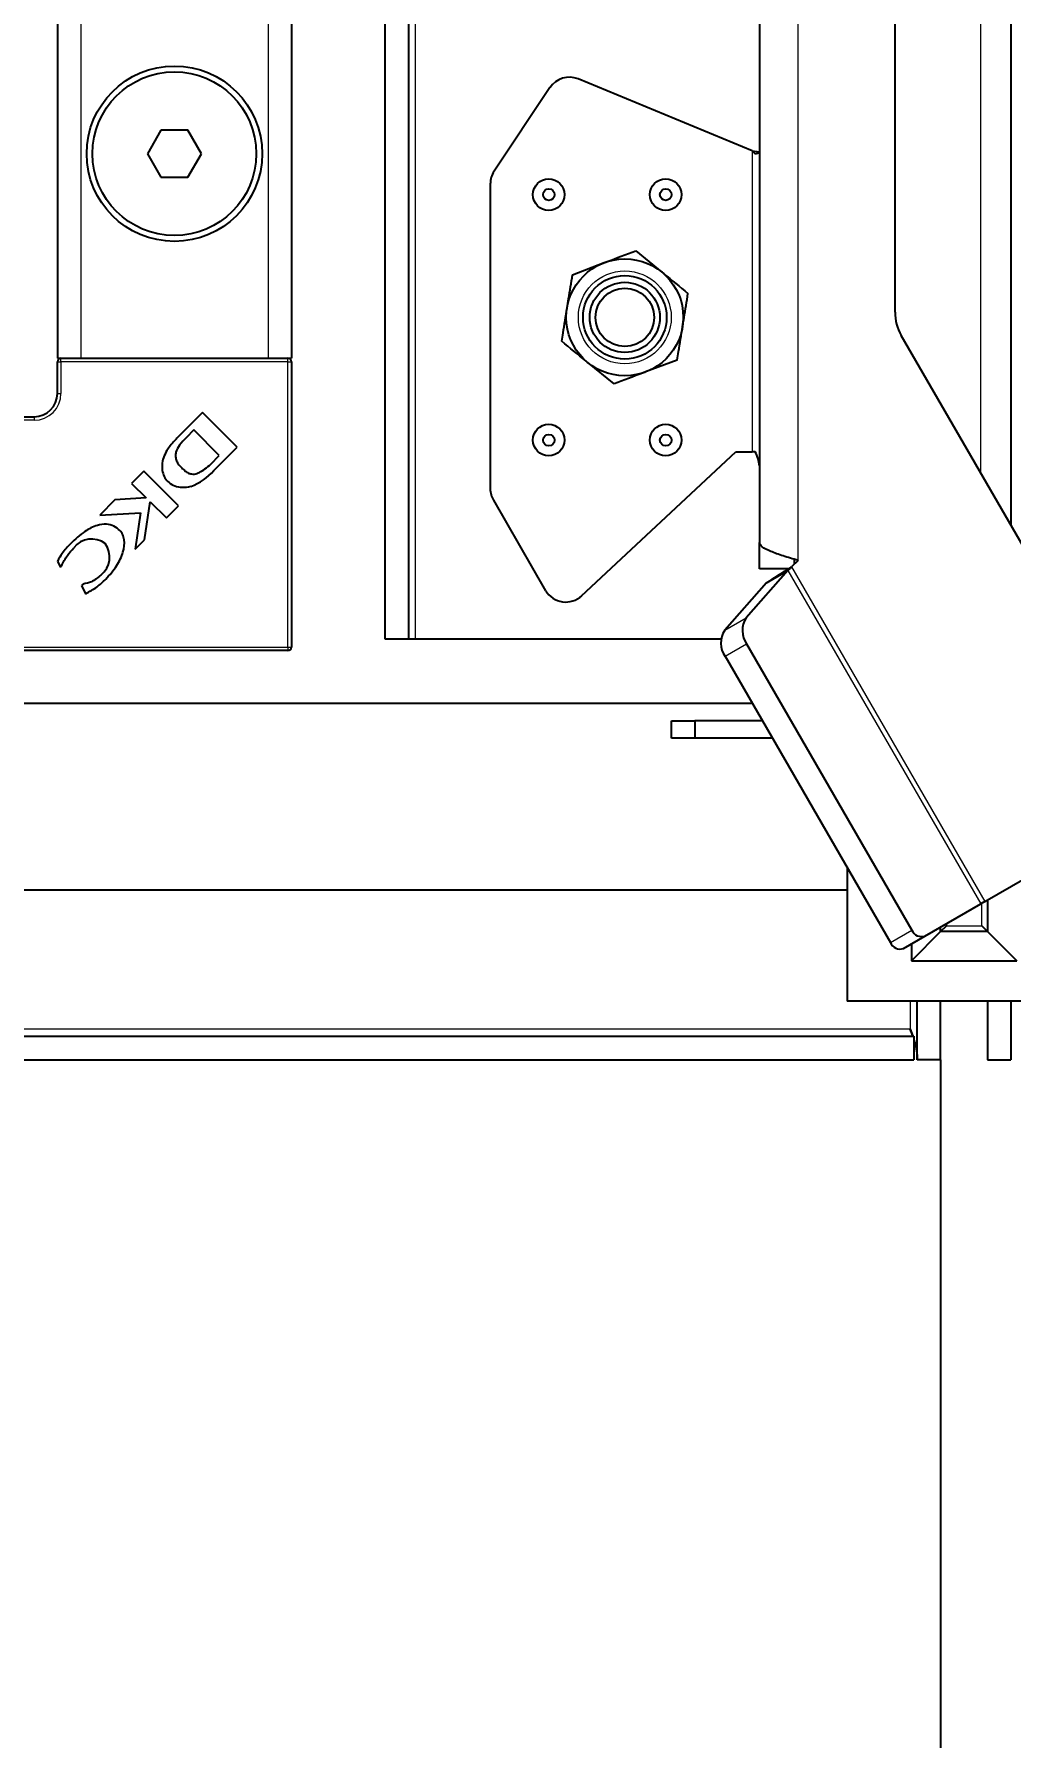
# Model space of a CAD drawing. Header units: millimetres. Extents: x -1085 to 3058, y -2404 to 1219.
# Drawn here: x -423.6 to -340.1, y -1610.3 to -1464.6 of the extents above; entities that cross this region are included whole.
import ezdxf

# ---------------------------------------------------------------- set-up
doc = ezdxf.new("R2010")
doc.units = ezdxf.units.MM
doc.layers.add('FORMAT', color=7, linetype='Continuous')
doc.styles.add('SLDTEXTSTYLE0', font='TXT', dxfattribs={"width": 0.75})
doc.dimstyles.new('SLDDIMSTYLE0', dxfattribs={"dimtxt": 20, "dimasz": 10, "dimexe": 0, "dimexo": 0.0625, "dimgap": 5, "dimtad": 2, "dimdec": 1, "dimrnd": 1e-09, "dimzin": 12, "dimdsep": 46, "dimtxsty": 'SLDTEXTSTYLE0', "dimsah": 1, "dimcen": 0.09, "dimadec": 0, "dimazin": 3, "dimtfac": 1, "dimtofl": 0, "dimtmove": 0, "dimatfit": 3, "dimfxl": 0, "dimfrac": 2, "dimtolj": 1, "dimtzin": 12, "dimarcsym": 0})

# ---------------------------------------------------------------- blocks, each defined once
blk = doc.blocks.new('_D_6')
at = {"layer": 'FORMAT'}
for p, q in [((-456.59, -1512.78), (-456.59, -1882.81)), ((-346.09, -1552.33), (-346.09, -1882.81)), ((-346.09, -1881.81), (-456.59, -1881.81))]:
    blk.add_line(p, q, dxfattribs=at)
for points in [[(-456.59, -1881.81), (-446.59, -1883.35), (-446.59, -1880.27)], [(-346.09, -1881.81), (-356.09, -1880.27), (-356.09, -1883.35)]]:
    blk.add_solid(points, dxfattribs=at)
at = {"layer": 'FORMAT', "insert": (-434.59, -1856.03), "char_height": 20, "attachment_point": 1, "style": 'SLDTEXTSTYLE0'}
blk.add_mtext('110,5', dxfattribs=at)

msp = doc.modelspace()

# ---------------------------------------------------------------- linework, layer by layer
at = {"color": 7, "linetype": 'Continuous', "lineweight": 25}
for p, q in [((-393.59, 566.68), (-393.59, -1516.32)), ((-391.59, 566.68), (-391.59, -1516.32)), ((-340.09, 556.97), (-340.09, -1506.6)), ((-421.59, 542.68), (-421.59, -1492.32)), ((-401.59, 542.68), (-401.59, -1492.32)), ((-361.59, -1395.32), (-361.59, -1508.08)), ((-349.99, -1488.37), (-349.99, -1404.32)), ((-362.19, -1474.57), (-377.08, -1468.42)), ((-379.49, -1469.17), (-384.25, -1476.31)), ((-412.74, -1472.82), (-413.89, -1474.82)), ((-410.43, -1472.82), (-412.74, -1472.82)), ((-409.28, -1474.82), (-410.43, -1472.82)), ((-413.89, -1474.82), (-412.74, -1476.82)), ((-410.43, -1476.82), (-409.28, -1474.82)), ((-362.19, -1474.57), (-361.59, -1474.67)), ((-362.19, -1474.57), (-361.95, -1474.82)), ((-412.74, -1476.82), (-410.43, -1476.82)), ((-384.59, -1477.42), (-384.59, -1503.47)), ((-372.16, -1483.12), (-369.93, -1484.94)), ((-377.56, -1485.17), (-374.86, -1484.14)), ((-331.62, -1521.26), (-349.46, -1490.37)), ((-421.59, -1492.32), (-421.29, -1492.32)), ((-421.29, -1492.32), (-420.64, -1492.32)), ((-420.64, -1492.32), (-419.59, -1492.32)), ((-419.59, -1492.32), (-403.59, -1492.32)), ((-403.59, -1492.32), (-402.53, -1492.32)), ((-402.53, -1492.32), (-401.89, -1492.32)), ((-401.89, -1492.32), (-401.59, -1492.32)), ((-421.59, -1495.32), (-421.59, -1492.62)), ((-401.59, -1492.62), (-401.59, -1517.02)), ((-374.01, -1494.52), (-376.25, -1492.69)), ((-368.61, -1492.47), (-371.31, -1493.49)), ((-426.29, -1497.32), (-423.59, -1497.32)), ((-409.19, -1496.97), (-411.08, -1498.85)), ((-406.23, -1499.92), (-409.19, -1496.97)), ((-411.08, -1498.85), (-411.1, -1498.87)), ((-409.94, -1498.45), (-410.6, -1499.12)), ((-407.76, -1500.63), (-409.94, -1498.45)), ((-408.48, -1501.37), (-407.76, -1500.63)), ((-408.22, -1501.92), (-406.23, -1499.92)), ((-376.78, -1512.63), (-363.59, -1500.32)), ((-363.59, -1500.32), (-362.19, -1500.32)), ((-361.95, -1500.32), (-362.19, -1500.32)), ((-414.2, -1501.97), (-415.25, -1503.03)), ((-411.24, -1504.93), (-414.2, -1501.97)), ((-415.25, -1503.03), (-414.01, -1504.27)), ((-416.67, -1504.44), (-417.96, -1505.73)), ((-417.96, -1505.73), (-414.48, -1505.55)), ((-414.01, -1504.27), (-416.67, -1504.44)), ((-414.48, -1505.55), (-414.96, -1508.65)), ((-414.16, -1507.85), (-413.67, -1504.59)), ((-413.67, -1504.59), (-412.28, -1505.98)), ((-412.28, -1505.98), (-411.24, -1504.93)), ((-384.32, -1504.47), (-379.86, -1512.2)), ((-414.96, -1508.65), (-414.16, -1507.85)), ((-361.59, -1510.32), (-361.59, -1508.08)), ((-421.58, -1509.69), (-421.34, -1510.2)), ((-358.27, -1509.63), (-358.83, -1510.17)), ((-358.59, -1509.94), (-358.59, -1509.52)), ((-358.29, -1509.61), (-358.27, -1509.63)), ((-421.34, -1510.2), (-421.23, -1510.09)), ((-359.14, -1510.48), (-362.72, -1514.52)), ((-359.07, -1510.32), (-361.59, -1510.32)), ((-360.98, -1511.54), (-359.14, -1510.48)), ((-419.39, -1511.64), (-419.52, -1511.77)), ((-419.52, -1511.77), (-419.19, -1512.46)), ((-360.98, -1511.54), (-364.55, -1515.58)), ((-393.59, -1516.32), (-391.59, -1516.32)), ((-391.59, -1516.32), (-390.99, -1516.32)), ((-390.99, -1516.32), (-364.86, -1516.32)), ((-362.69, -1516.75), (-348.55, -1541.24)), ((-401.89, -1517.32), (-426.29, -1517.32)), ((-364.52, -1517.81), (-350.39, -1542.3)), ((-457.19, -1521.82), (-362.21, -1521.82)), ((-369.09, -1524.82), (-369.09, -1523.32)), ((-369.09, -1523.32), (-367.09, -1523.32)), ((-367.09, -1523.32), (-367.09, -1524.82)), ((-361.34, -1523.32), (-367.09, -1523.32)), ((-367.09, -1524.82), (-369.09, -1524.82)), ((-360.48, -1524.82), (-367.09, -1524.82)), ((-354.09, -1535.89), (-354.09, -1547.32)), ((-342.31, -1538.79), (-335.36, -1534.78)), ((-354.09, -1537.82), (-687.09, -1537.82)), ((-347.44, -1541.75), (-342.67, -1539)), ((-342.31, -1538.79), (-342.67, -1539)), ((-342.08, -1538.66), (-342.08, -1541.36)), ((-349.27, -1542.81), (-347.44, -1541.75)), ((-346.09, -1541.36), (-348.59, -1543.86)), ((-346.09, -1541.36), (-345.59, -1540.86)), ((-346.09, -1541.36), (-346.09, -1540.97)), ((-342.08, -1541.36), (-346.09, -1541.36)), ((-342.08, -1541.36), (-342.58, -1540.86)), ((-342.08, -1541.36), (-339.59, -1543.86)), ((-348.59, -1542.41), (-348.59, -1543.86)), ((-348.59, -1543.86), (-339.59, -1543.86)), ((-334.09, -1547.32), (-354.09, -1547.32)), ((-348.09, -1552.32), (-348.09, -1547.32)), ((-346.09, -1552.32), (-346.09, -1547.32)), ((-342.09, -1547.32), (-342.09, -1552.32)), ((-340.09, -1547.32), (-340.09, -1552.32)), ((-738.79, -1550.32), (-348.39, -1550.32)), ((-348.69, -1549.72), (-348.48, -1550.32)), ((-348.39, -1550.32), (-348.39, -1552.32)), ((-738.79, -1552.32), (-348.39, -1552.32)), ((-346.09, -1552.32), (-348.09, -1552.32)), ((-342.09, -1552.32), (-340.09, -1552.32))]:
    msp.add_line(p, q, dxfattribs=at)
at = {"color": 8, "linetype": 'Continuous', "lineweight": 18}
for p, q in [((-390.99, -1516.32), (-390.99, 566.68)), ((-342.69, 552.46), (-342.69, -1502.1)), ((-419.59, 542.68), (-419.59, -1492.32)), ((-403.59, 542.68), (-403.59, -1492.32)), ((-358.29, -1395.34), (-358.29, -1509.61)), ((-362.19, -1474.57), (-362.19, -1500.32)), ((-421.29, -1492.62), (-421.29, -1492.32)), ((-401.89, -1492.62), (-401.89, -1492.32)), ((-421.59, -1492.62), (-421.29, -1492.62)), ((-421.29, -1492.62), (-421.29, -1495.32)), ((-401.89, -1492.62), (-421.29, -1492.62)), ((-401.89, -1517.02), (-401.89, -1492.62)), ((-401.89, -1492.62), (-401.59, -1492.62)), ((-421.59, -1495.32), (-421.29, -1495.32)), ((-423.59, -1497.62), (-426.29, -1497.62)), ((-423.59, -1497.32), (-423.59, -1497.62)), ((-359.14, -1510.48), (-342.67, -1539)), ((-358.83, -1510.17), (-342.31, -1538.79)), ((-364.55, -1515.58), (-362.72, -1514.52)), ((-426.29, -1517.02), (-401.89, -1517.02)), ((-401.89, -1517.02), (-401.89, -1517.32)), ((-401.89, -1517.02), (-401.59, -1517.02)), ((-364.52, -1517.81), (-362.69, -1516.75)), ((-342.58, -1540.86), (-342.58, -1538.95)), ((-350.39, -1542.3), (-348.55, -1541.24)), ((-345.59, -1540.68), (-345.59, -1540.86)), ((-345.59, -1540.86), (-342.58, -1540.86)), ((-348.69, -1547.32), (-348.69, -1549.72)), ((-348.69, -1549.72), (-444.11, -1549.72))]:
    msp.add_line(p, q, dxfattribs=at)
at = {"color": 7, "linetype": 'Continuous', "lineweight": 25}
for centre, radius in [((-411.59, -1474.82), 7.5), ((-411.59, -1474.82), 7), ((-379.59, -1478.32), 1.35), ((-379.59, -1478.32), 0.493), ((-369.59, -1478.32), 1.35), ((-369.59, -1478.32), 0.493), ((-373.09, -1488.82), 5), ((-373.09, -1488.82), 3.57), ((-373.09, -1488.82), 3), ((-373.09, -1488.82), 2.5), ((-379.59, -1499.32), 1.35), ((-369.59, -1499.32), 1.35), ((-379.59, -1499.32), 0.493), ((-369.59, -1499.32), 0.493)]:
    msp.add_circle(centre, radius, dxfattribs=at)
at = {"color": 8, "linetype": 'Continuous', "lineweight": 18}
msp.add_circle((-373.09, -1488.82), 3.97, dxfattribs=at)
at = {"color": 7, "linetype": 'Continuous', "lineweight": 25}
for centre, radius, start, end in [((-377.82, -1470.28), 2, 68.1986, 146.3099), ((-382.59, -1477.42), 2, 146.3099, 180), ((-345.99, -1488.37), 4, 180, 210), ((-421.29, -1492.62), 0.3, 90, 180), ((-401.89, -1492.62), 0.3, 0, 90), ((-423.59, -1495.32), 2, 270, 0), ((-411.88, -1498.71), 4.87, 290.3445, 318.7777), ((-412.66, -1496.9), 6.12, 306.9888, 313.0744), ((-382.59, -1503.47), 2, 180, 210), ((-418.66, -1509.72), 1.94, 53.3097, 142.3464), ((-419.1, -1509.32), 1.97, 308.454, 35.887), ((-378.14, -1511.17), 2, 210.9638, 313.0251), ((-362.9, -1516.68), 1.98, 146.5519, 215.0479), ((-361.06, -1515.62), 1.98, 146.5519, 215.0479), ((-401.89, -1517.02), 0.3, 270, 0), ((-347.72, -1540.9), 0.893, 201.9505, 288.5782), ((-349.56, -1541.96), 0.893, 201.9505, 288.5782)]:
    msp.add_arc(centre, radius, start, end, dxfattribs=at)
at = {"color": 8, "linetype": 'Continuous', "lineweight": 18}
msp.add_arc((-423.59, -1495.32), 2.3, 270, 0, dxfattribs=at)
at = {"color": 7, "linetype": 'Continuous', "lineweight": 25}
for points in [[(-361.95, -1474.82), (-361.9, -1474.81), (-361.79, -1474.78), (-361.68, -1474.75), (-361.6, -1474.71), (-361.59, -1474.69), (-361.59, -1474.68)], [(-361.59, -1501.52), (-361.61, -1501.32), (-361.64, -1500.92), (-361.85, -1500.52), (-361.95, -1500.32)], [(-358.29, -1509.61), (-358.72, -1509.48), (-359.58, -1509.23), (-360.67, -1508.84), (-361.44, -1508.46), (-361.54, -1508.2), (-361.59, -1508.08)], [(-360.98, -1511.54), (-360.83, -1511.44), (-360.54, -1511.25), (-360, -1510.91), (-359.43, -1510.54), (-359.03, -1510.29), (-358.83, -1510.17)], [(-359.14, -1510.48), (-359.12, -1510.45), (-359.08, -1510.41), (-359, -1510.33), (-358.92, -1510.25), (-358.86, -1510.19), (-358.83, -1510.17)], [(-348.39, -1550.32), (-348.41, -1550.31), (-348.46, -1550.29), (-348.54, -1550.15), (-348.61, -1549.95), (-348.66, -1549.8), (-348.69, -1549.72)]]:
    msp.add_open_spline(points, degree=3, dxfattribs=at)
for points, knots in [([(-374.86, -1484.14), (-374.8, -1484.12), (-373.89, -1483.77), (-372.99, -1483.43), (-372.16, -1483.12)], [0, 0, 0, 0, 0.070201, 1, 1, 1, 1]), ([(-369.93, -1484.94), (-369.87, -1484.99), (-369.12, -1485.6), (-368.38, -1486.21), (-367.69, -1486.77)], [0, 0, 0, 0, 0.070201, 1, 1, 1, 1]), ([(-378.02, -1488.02), (-377.98, -1487.76), (-377.82, -1486.79), (-377.67, -1485.86), (-377.56, -1485.17)], [0, 0, 0, 0, 0.268634, 1, 1, 1, 1]), ([(-378.48, -1490.87), (-378.44, -1490.63), (-378.29, -1489.7), (-378.14, -1488.73), (-378.02, -1488.02)], [0, 0, 0, 0, 0.257551, 1, 1, 1, 1]), ([(-368.15, -1489.62), (-368.11, -1489.36), (-367.95, -1488.39), (-367.8, -1487.46), (-367.69, -1486.77)], [0, 0, 0, 0, 0.268634, 1, 1, 1, 1]), ([(-376.25, -1492.69), (-376.3, -1492.65), (-377.05, -1492.03), (-377.79, -1491.43), (-378.48, -1490.87)], [0, 0, 0, 0, 0.070201, 1, 1, 1, 1]), ([(-368.61, -1492.47), (-368.57, -1492.23), (-368.42, -1491.3), (-368.27, -1490.33), (-368.15, -1489.62)], [0, 0, 0, 0, 0.257551, 1, 1, 1, 1]), ([(-371.31, -1493.49), (-371.37, -1493.52), (-372.29, -1493.86), (-373.18, -1494.2), (-374.01, -1494.52)], [0, 0, 0, 0, 0.070201, 1, 1, 1, 1]), ([(-411.56, -1499.36), (-411.69, -1499.51), (-411.94, -1499.77), (-412.14, -1500.07), (-412.24, -1500.2)], [0, 0, 0, 0, 0.55183, 1, 1, 1, 1]), ([(-411.1, -1498.87), (-411.18, -1498.95), (-411.33, -1499.11), (-411.48, -1499.27), (-411.56, -1499.36)], [0, 0, 0, 0, 0.486421, 1, 1, 1, 1]), ([(-410.6, -1499.12), (-410.79, -1499.32), (-411.14, -1499.69), (-411.46, -1500.23), (-411.52, -1500.68), (-411.45, -1501.02), (-411.27, -1501.37), (-411.07, -1501.59), (-410.96, -1501.7)], [0, 0, 0, 0, 0.2746757, 0.5030419, 0.607381, 0.7165791, 0.8434117, 1, 1, 1, 1]), ([(-412.24, -1500.2), (-412.34, -1500.41), (-412.55, -1500.79), (-412.67, -1501.43), (-412.63, -1502.02), (-412.43, -1502.56), (-412.07, -1502.99), (-411.55, -1503.28), (-410.9, -1503.4), (-410.44, -1503.32), (-410.19, -1503.27)], [0, 0, 0, 0, 0.1380907, 0.2654555, 0.3840134, 0.4961027, 0.6057595, 0.7197905, 0.8476619, 1, 1, 1, 1]), ([(-410.96, -1501.7), (-410.87, -1501.79), (-410.69, -1501.96), (-410.41, -1502.14), (-410.14, -1502.23), (-409.81, -1502.23), (-409.41, -1502.08), (-409.13, -1501.89), (-408.97, -1501.79)], [0, 0, 0, 0, 0.176808, 0.319231, 0.43938, 0.552395, 0.749205, 1, 1, 1, 1]), ([(-416.25, -1507.06), (-416.41, -1506.92), (-416.75, -1506.64), (-417.44, -1506.47), (-418.32, -1506.6), (-419.4, -1507.17), (-420.08, -1507.81), (-420.48, -1508.18)], [0, 0, 0, 0, 0.1305321, 0.2660311, 0.4239974, 0.666819, 1, 1, 1, 1]), ([(-420.48, -1508.18), (-420.73, -1508.45), (-421.15, -1508.91), (-421.46, -1509.46), (-421.58, -1509.69)], [0, 0, 0, 0, 0.577653, 1, 1, 1, 1]), ([(-417.46, -1511.22), (-417.13, -1510.85), (-416.51, -1510.16), (-415.96, -1508.99), (-415.82, -1508.05), (-415.98, -1507.4), (-416.16, -1507.17), (-416.25, -1507.06)], [0, 0, 0, 0, 0.315674, 0.58952, 0.813199, 0.909026, 1, 1, 1, 1]), ([(-421.23, -1510.09), (-421.08, -1509.78), (-420.82, -1509.21), (-420.39, -1508.75), (-420.2, -1508.54)], [0, 0, 0, 0, 0.547643, 1, 1, 1, 1]), ([(-417.87, -1510.86), (-418.13, -1511.08), (-418.58, -1511.46), (-419.15, -1511.58), (-419.39, -1511.64)], [0, 0, 0, 0, 0.5796082, 1, 1, 1, 1]), ([(-419.19, -1512.46), (-418.85, -1512.28), (-418.22, -1511.94), (-417.7, -1511.45), (-417.46, -1511.22)], [0, 0, 0, 0, 0.5368, 1, 1, 1, 1]), ([(-348.39, -1550.61), (-348.36, -1550.7), (-348.25, -1551.02), (-348.12, -1551.58), (-348.1, -1552.07), (-348.09, -1552.32)], [0, 0, 0, 0, 0.141742, 0.566203, 1, 1, 1, 1])]:
    msp.add_open_spline(points, degree=3, knots=knots, dxfattribs=at)

# ---------------------------------------------------------------- dimensions: what is measured, and where the dimension line sits
at = {"layer": 'FORMAT'}
dim = msp.add_linear_dim(base=(-456.59, -1881.81), p1=(-346.09, -1552.32), p2=(-456.59, -1512.77), dimstyle='SLDDIMSTYLE0', dxfattribs=at)
dim.commit()
dim.dimension.update_dxf_attribs({"geometry": '_D_6', "text_midpoint": (-401.34, -1881.81), "dimtype": 160})

doc.saveas('drawing.dxf')
